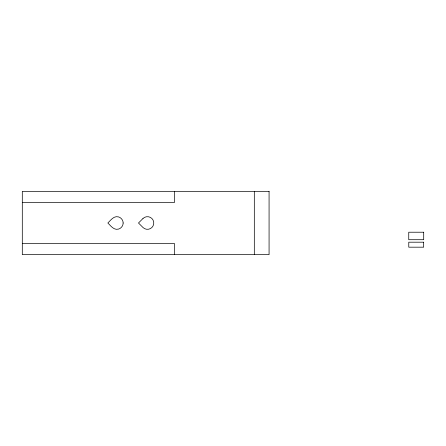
<?xml version="1.0" encoding="UTF-8"?>
<svg xmlns="http://www.w3.org/2000/svg" width="446" height="446" viewBox="0 0 446 446"><rect width="100%" height="100%" fill="white"/><g stroke="black" fill="none" stroke-linecap="round" stroke-linejoin="round"><path stroke-width="0.67" d="M22.3 202.612L174.353 202.612L174.353 191.345M22.3 243.388L174.353 243.388L174.353 254.655M254.32 191.345L254.32 254.655M123.157 223C123.141 225.799 121.167 228.374 118.463 229.116C113.814 230.415 110.714 225.765 107.871 223C110.714 220.235 113.814 215.585 118.463 216.884C121.167 217.626 123.141 220.201 123.157 223M142.965 218.523L138.489 223L142.965 227.477A6.333 6.333 0 0 0 151.919 227.477A6.333 6.333 0 0 0 151.919 218.523A6.333 6.333 0 0 0 142.965 218.523M269.072 191.345L22.3 191.345L22.3 254.655L269.072 254.655L269.072 191.345M423.7 232.221L408.742 232.221L408.742 239.703L423.7 239.703L423.7 232.221M423.672 242.195L408.77 242.195L408.77 247.179L423.672 247.179L423.672 242.195"/></g></svg>
